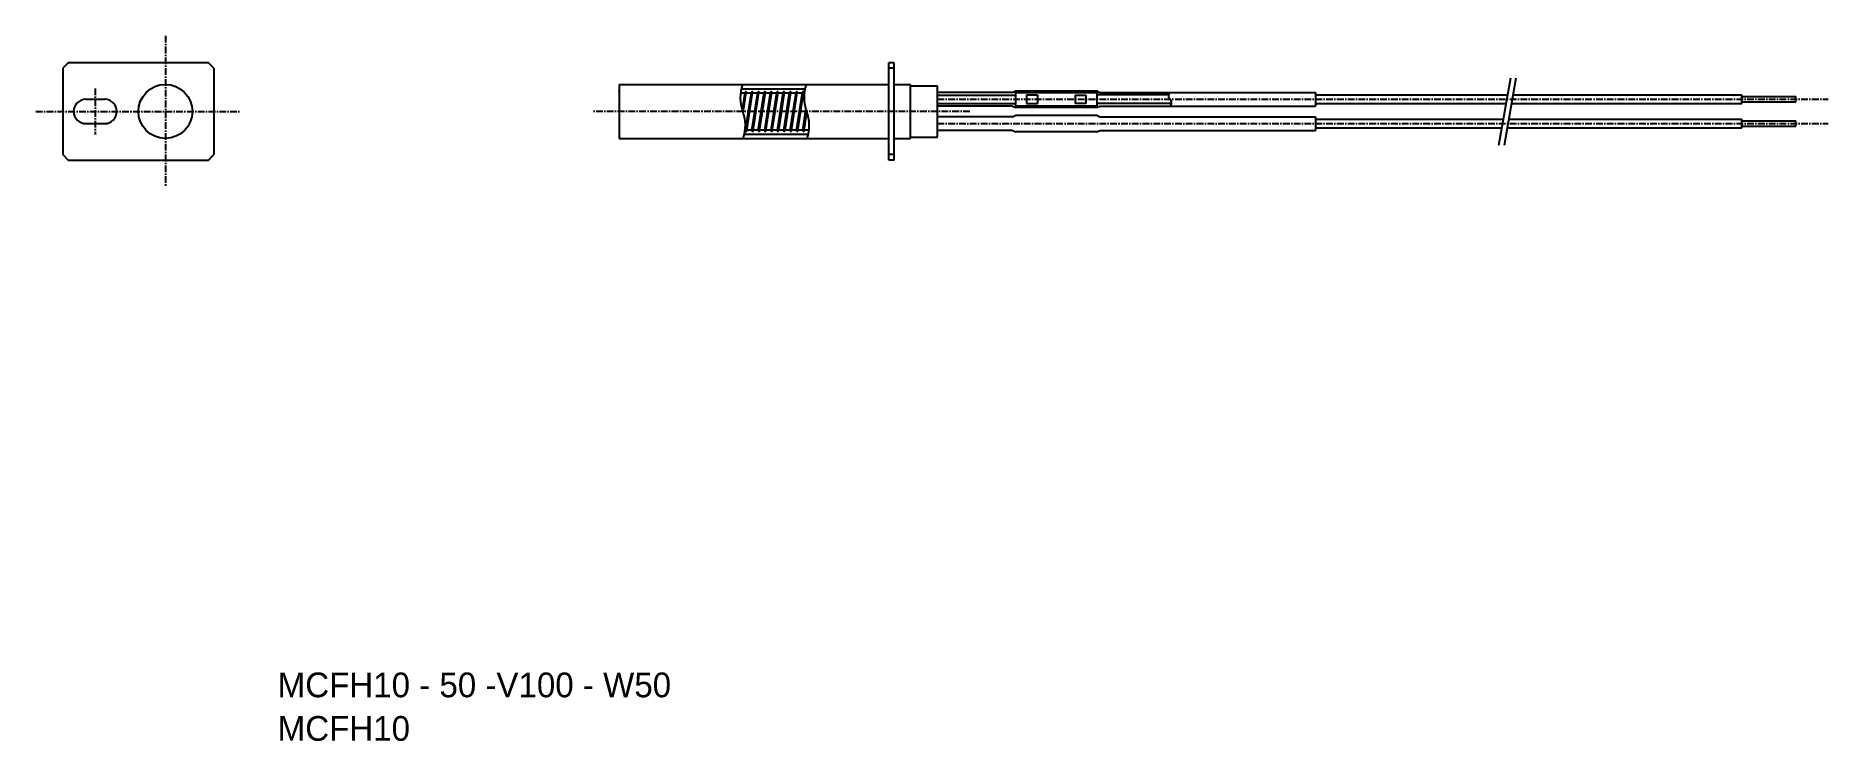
# Model space of a CAD drawing. Extents: x 19 to 351, y 103 to 234.
import ezdxf

# ---------------------------------------------------------------- set-up
doc = ezdxf.new("R2010")
doc.units = 0
doc.linetypes.add('CENTER', pattern=[2, 1.25, -0.25, 0.25, -0.25])
doc.layers.get('0').update_dxf_attribs({"linetype": 'CONTINUOUS'})
doc.layers.add('CENTER', color=1, linetype='CENTER')

msp = doc.modelspace()

# ---------------------------------------------------------------- linework, layer by layer
at = {"color": 7, "linetype": 'CONTINUOUS'}
for p, q in [((25.39, 228.93), (24.39, 227.93)), ((24.39, 227.93), (24.39, 211.93)), ((51.39, 228.93), (25.39, 228.93)), ((52.39, 227.93), (51.39, 228.93)), ((52.39, 227.93), (52.39, 211.93)), ((177.42, 210.93), (177.42, 228.93)), ((178.42, 228.93), (177.42, 228.93)), ((178.42, 227.93), (177.42, 227.93)), ((178.42, 210.93), (178.42, 228.93)), ((127.42, 224.93), (177.42, 224.93)), ((127.42, 224.93), (127.42, 214.93)), ((178.42, 224.93), (181.42, 224.93)), ((181.42, 214.93), (181.42, 224.93)), ((181.42, 224.68), (186.42, 224.68)), ((186.42, 215.18), (186.42, 224.68)), ((200.32, 223.43), (186.42, 223.43)), ((200.32, 223.43), (200.92, 223.73)), ((200.92, 223.73), (215.92, 223.73)), ((215.92, 223.73), (216.52, 223.43)), ((216.52, 223.43), (256.42, 223.43)), ((256.42, 223.43), (256.42, 220.93)), ((256.42, 222.98), (292.08, 222.98)), ((293.08, 222.98), (335.42, 222.98)), ((335.42, 221.38), (335.42, 222.98)), ((335.42, 222.68), (345.42, 222.68)), ((345.42, 221.68), (345.42, 222.68)), ((28.64, 222.18), (32.14, 222.18)), ((200.32, 220.93), (186.42, 220.93)), ((200.32, 220.93), (200.92, 220.63)), ((200.32, 218.93), (200.92, 219.23)), ((215.92, 220.63), (200.92, 220.63)), ((200.92, 219.23), (215.92, 219.23)), ((215.92, 220.63), (216.52, 220.93)), ((215.92, 219.23), (216.52, 218.93)), ((216.52, 220.93), (256.42, 220.93)), ((256.42, 221.38), (291.8, 221.38)), ((292.8, 221.38), (335.42, 221.38)), ((335.42, 221.68), (345.42, 221.68)), ((28.64, 217.68), (32.14, 217.68)), ((200.32, 218.93), (186.42, 218.93)), ((200.32, 216.43), (186.42, 216.43)), ((200.32, 216.43), (200.92, 216.13)), ((215.92, 216.13), (200.92, 216.13)), ((215.92, 216.13), (216.52, 216.43)), ((216.52, 218.93), (256.42, 218.93)), ((216.52, 216.43), (256.42, 216.43)), ((256.42, 218.93), (256.42, 216.43)), ((256.42, 218.48), (291.29, 218.48)), ((256.42, 216.88), (291.01, 216.88)), ((292.01, 216.88), (335.42, 216.88)), ((292.29, 218.48), (335.42, 218.48)), ((335.42, 216.88), (335.42, 218.48)), ((335.42, 218.18), (345.42, 218.18)), ((335.42, 217.18), (345.42, 217.18)), ((345.42, 217.18), (345.42, 218.18)), ((127.42, 214.93), (177.42, 214.93)), ((178.42, 214.93), (181.42, 214.93)), ((181.42, 215.18), (186.42, 215.18)), ((24.39, 211.93), (25.39, 210.93)), ((25.39, 210.93), (51.39, 210.93)), ((51.39, 210.93), (52.39, 211.93)), ((178.42, 211.93), (177.42, 211.93)), ((178.42, 210.93), (177.42, 210.93))]:
    msp.add_line(p, q, dxfattribs=at)
at = {"color": 3, "linetype": 'CONTINUOUS'}
for p, q in [((290.44, 213.68), (292.65, 226.18)), ((291.44, 213.68), (293.65, 226.18)), ((149.93, 223.35), (150.75, 223.35)), ((150.06, 224.13), (161.88, 224.13)), ((150.27, 220.18), (150.77, 223.46)), ((150.43, 219.72), (150.99, 223.42)), ((150.87, 216.4), (151.95, 223.46)), ((150.98, 223.35), (151.93, 223.35)), ((151.1, 216.36), (152.17, 223.42)), ((152.05, 216.4), (153.13, 223.46)), ((152.16, 223.35), (153.1, 223.35)), ((152.28, 216.36), (153.35, 223.42)), ((153.23, 216.4), (154.31, 223.46)), ((153.34, 223.35), (154.28, 223.35)), ((153.46, 216.36), (154.53, 223.42)), ((154.41, 216.4), (155.49, 223.46)), ((154.52, 223.35), (155.46, 223.35)), ((154.64, 216.36), (155.71, 223.42)), ((155.59, 216.4), (156.67, 223.46)), ((155.7, 223.35), (156.64, 223.35)), ((155.82, 216.36), (156.89, 223.42)), ((156.77, 216.4), (157.85, 223.46)), ((156.88, 223.35), (157.82, 223.35)), ((157, 216.36), (158.07, 223.42)), ((157.95, 216.4), (159.03, 223.46)), ((158.06, 223.35), (159, 223.35)), ((158.18, 216.36), (159.25, 223.42)), ((159.13, 216.4), (160.21, 223.46)), ((159.24, 223.35), (160.18, 223.35)), ((159.36, 216.36), (160.43, 223.42)), ((160.31, 216.4), (161.39, 223.46)), ((160.42, 223.35), (161.36, 223.35)), ((160.54, 216.36), (161.61, 223.42)), ((161.6, 223.35), (161.75, 223.35)), ((186.42, 222.93), (200.92, 222.93)), ((200.92, 220.93), (200.92, 223.43)), ((200.92, 223.43), (215.92, 223.43)), ((202.92, 222.93), (202.92, 221.43)), ((204.92, 222.93), (202.92, 222.93)), ((204.92, 222.93), (204.92, 221.43)), ((211.92, 222.93), (211.92, 221.43)), ((211.92, 222.93), (213.92, 222.93)), ((213.92, 222.93), (213.92, 221.43)), ((215.92, 223.43), (215.92, 220.93)), ((229.21, 222.98), (215.92, 222.98)), ((161.49, 216.4), (162.06, 220.29)), ((161.72, 216.36), (162.2, 219.86)), ((186.42, 221.43), (200.92, 221.43)), ((215.92, 220.93), (200.92, 220.93)), ((202.92, 221.43), (204.92, 221.43)), ((213.92, 221.43), (211.92, 221.43)), ((229.77, 221.38), (215.92, 221.38)), ((150.89, 216.48), (150.78, 216.48)), ((152.06, 216.48), (151.12, 216.48)), ((153.24, 216.48), (152.3, 216.48)), ((154.42, 216.48), (153.48, 216.48)), ((155.6, 216.48), (154.66, 216.48)), ((156.78, 216.48), (155.84, 216.48)), ((157.96, 216.48), (157.02, 216.48)), ((159.14, 216.48), (158.2, 216.48)), ((160.32, 216.48), (159.38, 216.48)), ((161.5, 216.48), (160.56, 216.48)), ((162.61, 216.48), (161.74, 216.48)), ((150.66, 215.73), (162.49, 215.73))]:
    msp.add_line(p, q, dxfattribs=at)
at = {"color": 7, "linetype": 'CONTINUOUS'}
msp.add_circle((43.39, 219.93), 5, dxfattribs=at)
at = {"color": 3, "linetype": 'CONTINUOUS'}
for centre, radius, start, end in [((157.31, 222.54), 7.42, 161.1797, 200.5407), ((150.88, 223.46), 0.118, 340, 180), ((152.06, 223.46), 0.118, 340, 180), ((153.24, 223.46), 0.118, 340, 180), ((154.42, 223.46), 0.118, 340, 180), ((155.6, 223.46), 0.118, 340, 180), ((156.78, 223.46), 0.118, 340, 180), ((157.96, 223.46), 0.118, 340, 180), ((159.14, 223.46), 0.118, 340, 180), ((160.32, 223.46), 0.118, 340, 180), ((161.5, 223.46), 0.118, 340, 180), ((169.13, 222.54), 7.42, 161.1797, 200.5407), ((229.99, 222.81), 0.801, 128.718, 231.282), ((143.27, 217.3), 7.56, 341.7088, 20.3593), ((155.1, 217.3), 7.56, 341.7671, 20.3593), ((228.99, 221.56), 0.801, 308.718, 51.282), ((150.98, 216.36), 0.118, 160, 360), ((152.16, 216.36), 0.118, 160, 360), ((153.34, 216.36), 0.118, 160, 360), ((154.52, 216.36), 0.118, 160, 360), ((155.7, 216.36), 0.118, 160, 360), ((156.88, 216.36), 0.118, 160, 360), ((158.06, 216.36), 0.118, 160, 360), ((159.24, 216.36), 0.118, 160, 360), ((160.42, 216.36), 0.118, 160, 360), ((161.6, 216.36), 0.118, 160, 360)]:
    msp.add_arc(centre, radius, start, end, dxfattribs=at)
at = {"color": 7, "linetype": 'CONTINUOUS'}
for centre, start, end in [((28.64, 219.93), 90, 270), ((32.14, 219.93), 270, 90)]:
    msp.add_arc(centre, 2.25, start, end, dxfattribs=at)
msp.add_point((127.42, 223.68), dxfattribs=at)
at = {"layer": 'CENTER', "color": 1, "linetype": 'CENTER'}
for p, q in [((43.39, 233.93), (43.39, 205.93)), ((30.39, 224.18), (30.39, 215.68)), ((19.39, 219.93), (57.39, 219.93)), ((192.42, 219.93), (122.42, 219.93)), ((186.42, 222.18), (351.42, 222.18)), ((186.42, 217.68), (351.42, 217.68))]:
    msp.add_line(p, q, dxfattribs=at)

# ---------------------------------------------------------------- texts
for s, p in [('MCFH10 - 50 -V100 - W50', (64.19, 111.42)), ('MCFH10', (64.19, 103.36))]:
    msp.add_text(s, height=4.583).set_placement(p)

doc.saveas('drawing.dxf')
